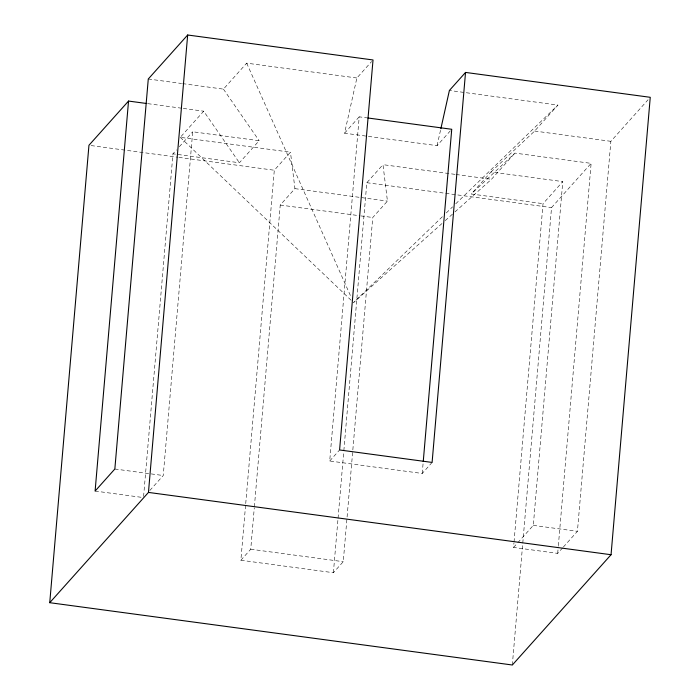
<?xml version="1.0" encoding="UTF-8"?>
<svg xmlns="http://www.w3.org/2000/svg" width="700" height="700" viewBox="0 0 700 700"><rect width="100%" height="100%" fill="white"/><g stroke="black" fill="none" stroke-linecap="round" stroke-linejoin="round"><path stroke-width="0.53" stroke-dasharray="3.5 2.62" d="M143.588 496.492L172.961 153.816L176.487 149.879M149.835 490.49L163.24 475.528L192.71 131.766L259.149 140.709L239.409 162.768L172.961 153.816M454.965 174.352L382.979 164.657L387.441 201.101L372.759 217.508L343.254 561.689L333.384 572.714L240.87 560.245L245.63 504.691M245.726 503.597L274.304 170.24L290.465 152.197L180.268 137.349L203.691 111.186L239.409 162.768M240.87 560.245L250.74 549.229L254.284 507.832M254.38 506.748L280.245 205.039L294.928 188.641L290.465 152.197M432.101 462.429L422.231 473.463L329.709 461.002L359.214 116.821L366.748 117.836M333.384 572.714L337.96 519.33M338.056 518.236L343.752 451.789M343.849 450.695L366.826 182.709L382.979 164.657M422.231 473.463L423.159 462.569M562.625 547.864L557.69 553.376L513.564 547.435L513.94 543.077M514.028 541.992L543.034 203.665L562.774 181.606L491.015 171.946L471.275 193.996L543.034 203.665M512.33 665L551.539 207.585L591.124 163.371L514.92 153.107L471.275 193.996M517.79 542.701L533.304 525.376L562.774 181.606M557.69 553.376L558.25 546.84M558.346 545.746L591.124 163.371M563.334 547.076L577.43 531.317L610.864 141.312L648.069 99.75M450.336 130.839L437.08 145.653L344.558 133.192L356.877 77.998L371.621 61.53M437.08 145.653L440.632 129.736M182.639 83.632L223.431 89.127L246.68 63.158L356.877 77.998M179.314 146.729L192.71 131.766M344.558 133.192L359.214 116.821M454.974 211.907L491.496 179.27L514.92 153.107M491.015 171.946L534.66 131.049L557.909 105.079L449.4 90.457M329.709 461.002L339.588 449.969M513.564 547.435L517.09 543.489M442.365 216.729L353.544 302.558L441.998 223.51M446.294 212.931L452.585 206.859M455.726 203.814L557.909 105.079M445.244 220.605L454.169 212.634M148.278 79.004L181.562 83.484M534.66 131.049L610.864 141.312M147.857 103.661L182.219 108.29M183.295 108.439L203.691 111.186M456.041 174.492L491.496 179.27M91.123 145.574L177.835 157.246M178.92 157.395L274.304 170.24M366.826 182.709L444.596 193.183M445.681 193.331L551.539 207.585M294.928 188.641L387.441 201.101M280.245 205.039L359.852 215.766M360.929 215.915L372.759 217.508M114.844 469.009L163.24 475.528M533.304 525.376L577.43 531.317M95.104 491.067L141.339 497.298M250.74 549.229L343.254 561.689M180.268 137.349L351.172 300.291M223.431 89.127L259.149 140.709M246.68 63.158L350.866 296.572"/><path stroke-width="1.05" d="M440.869 128.678L449.4 90.457L465.535 72.424L650.256 97.309L611.048 554.724L512.33 665L49.744 602.691L88.953 145.276L128.537 101.062L146.79 103.521M128.537 101.062L95.104 491.067L114.844 469.009L148.278 79.004L187.67 35L373.021 59.964L339.588 449.969L432.101 462.429L465.535 72.424M49.744 602.691L148.461 492.415L187.67 35M423.255 461.484L451.736 129.281L367.824 117.976M148.461 492.415L611.048 554.724"/></g></svg>
